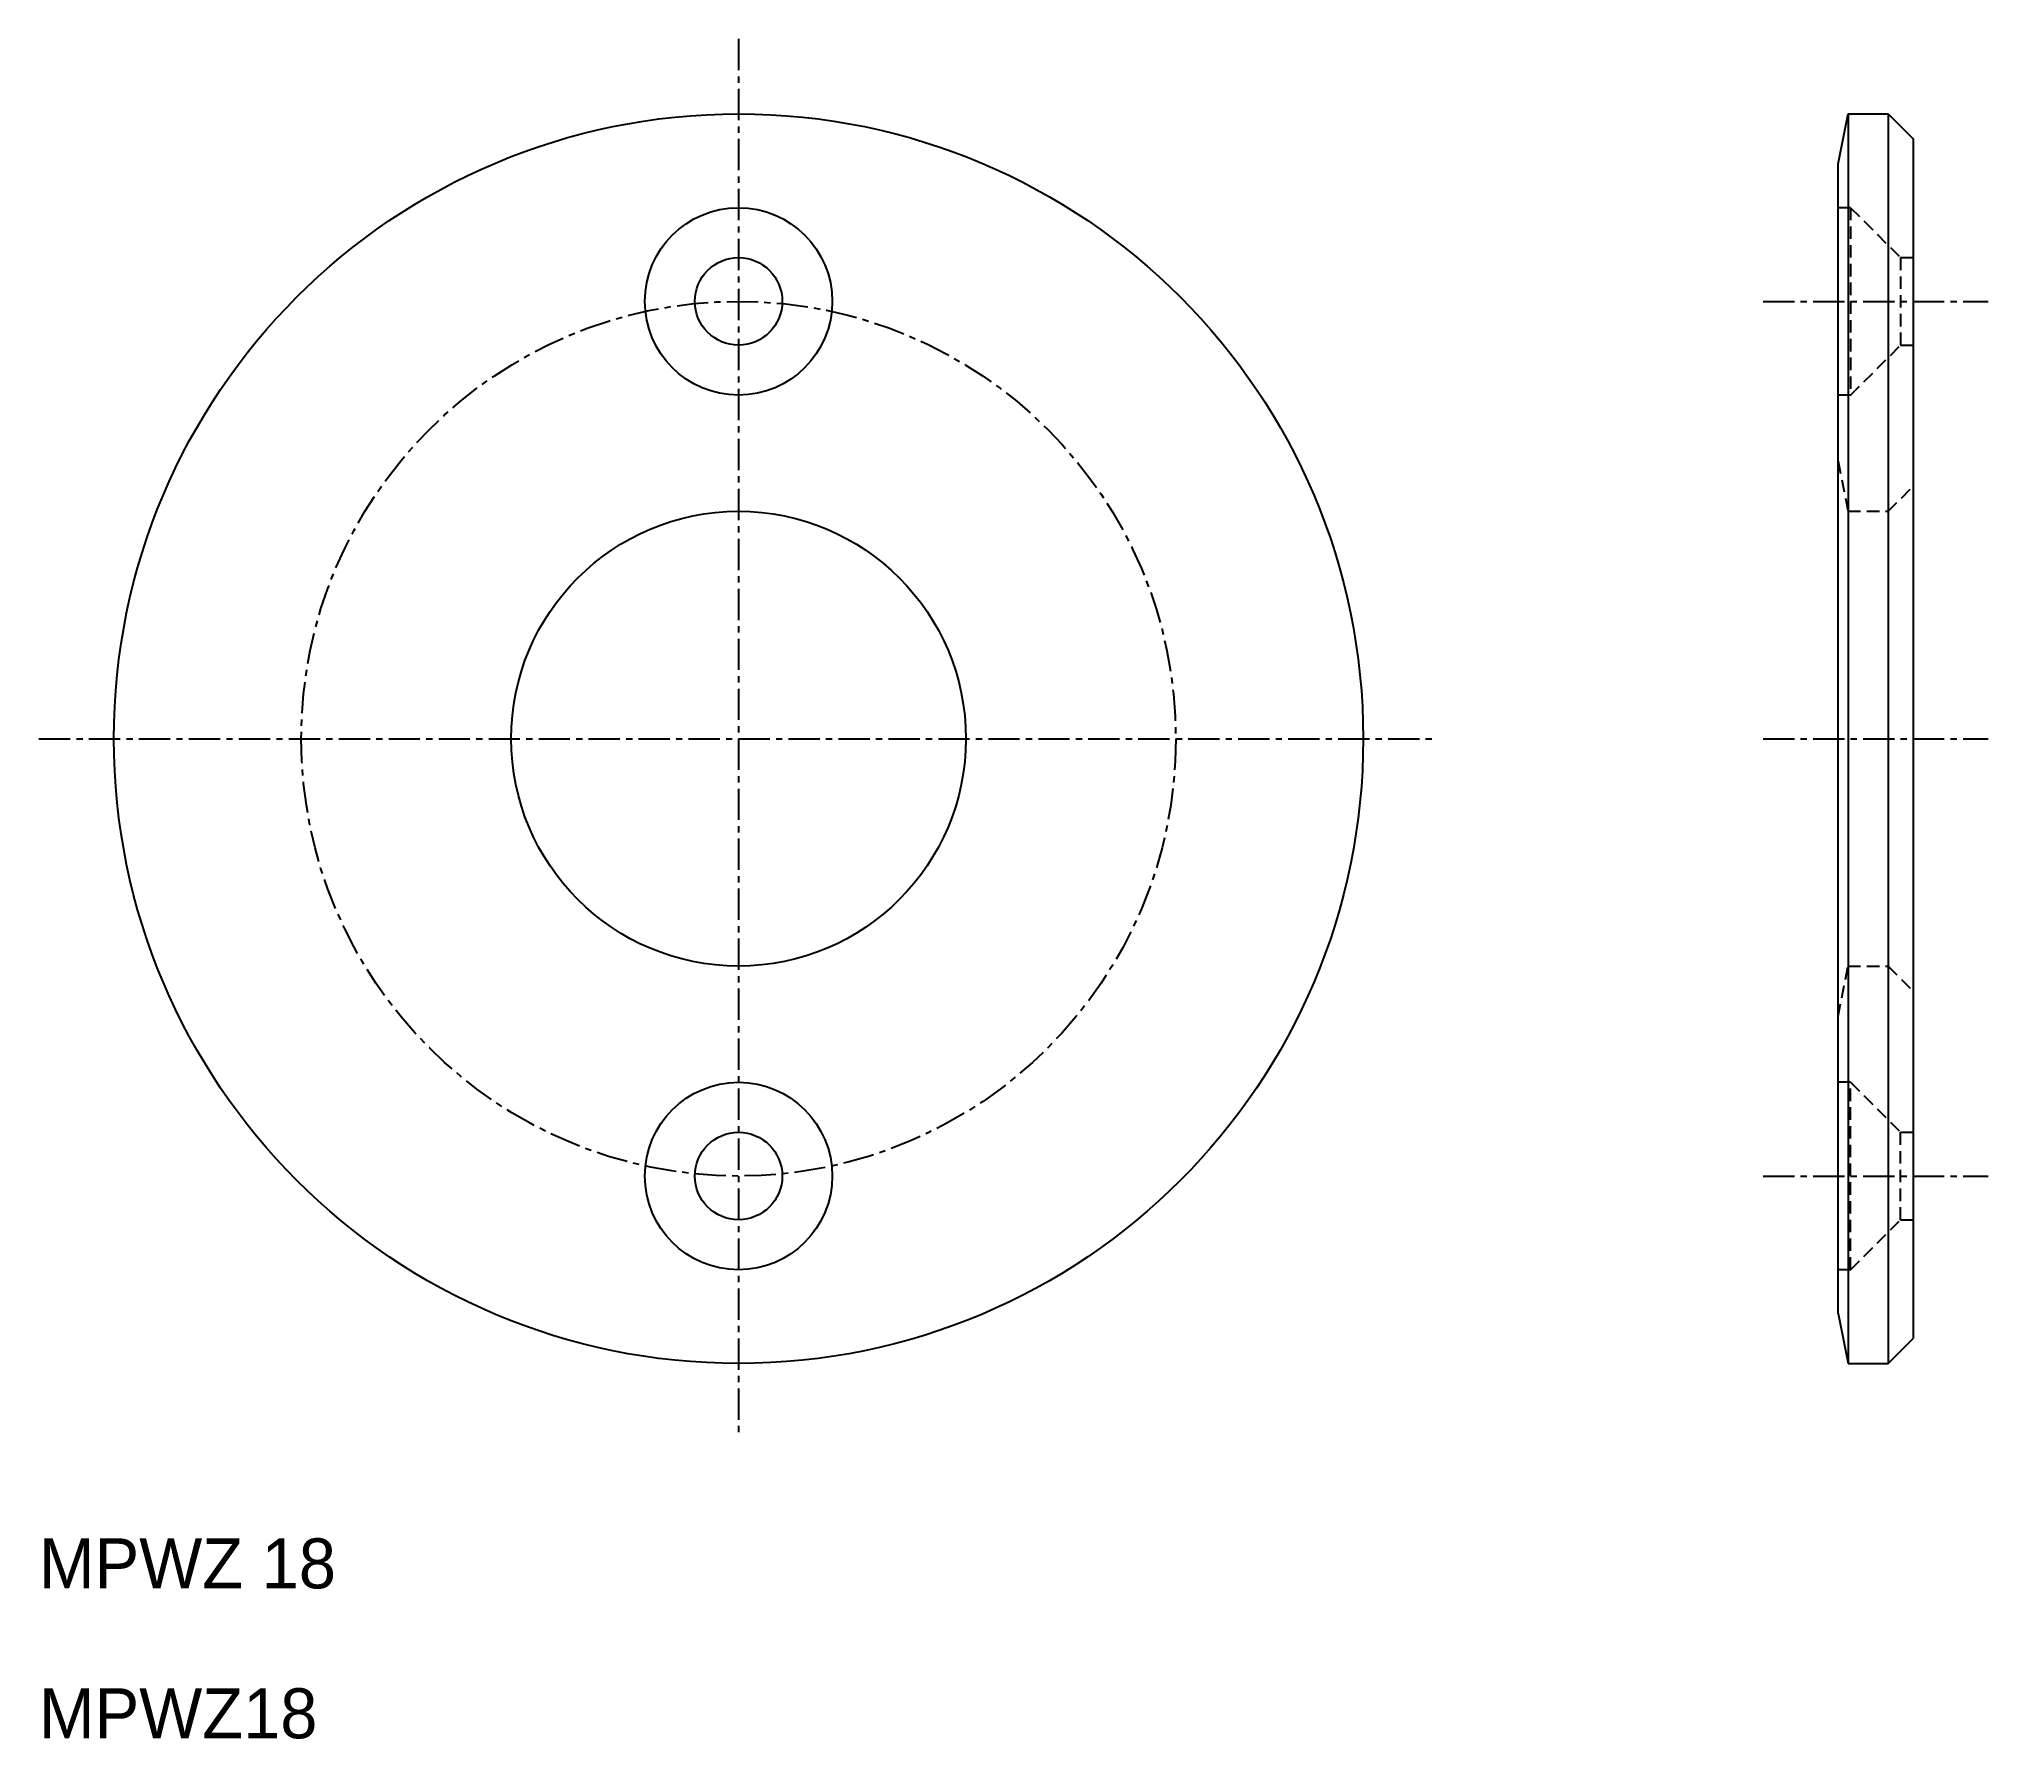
# Model space of a CAD drawing. Extents: x 10 to 88, y 10 to 78.
import ezdxf

# ---------------------------------------------------------------- set-up
doc = ezdxf.new("R2010")
doc.units = 0
doc.linetypes.add('CENTER', pattern=[2, 1.25, -0.25, 0.25, -0.25])
doc.linetypes.add('DASHED', pattern=[0.75, 0.5, -0.25])
doc.layers.get('0').update_dxf_attribs({"linetype": 'CONTINUOUS'})
doc.layers.add('CENTER', color=1, linetype='CENTER')

msp = doc.modelspace()

# ---------------------------------------------------------------- linework, layer by layer
at = {"color": 7, "linetype": 'CONTINUOUS'}
for p, q in [((82.01, 73), (82.41, 75)), ((82.41, 75), (82.41, 25)), ((82.41, 75), (84.01, 75)), ((84.01, 75), (84.01, 25)), ((84.01, 75), (85.01, 74)), ((85.01, 74), (85.01, 26)), ((82.01, 27), (82.01, 73)), ((82.01, 27), (82.41, 25)), ((84.01, 25), (85.01, 26)), ((82.41, 25), (84.01, 25))]:
    msp.add_line(p, q, dxfattribs=at)
at = {"color": 3, "linetype": 'DASHED'}
for p, q in [((82.51, 71.25), (82.01, 71.25)), ((82.51, 71.25), (82.51, 63.75)), ((82.51, 71.25), (84.51, 69.25)), ((84.51, 69.25), (84.51, 65.75)), ((84.51, 69.25), (85.01, 69.25)), ((82.51, 63.75), (84.51, 65.75)), ((84.51, 65.75), (85.01, 65.75)), ((82.51, 63.75), (82.01, 63.75)), ((82.01, 61.1), (82.41, 59.1)), ((84.01, 59.1), (85.01, 60.1)), ((82.41, 59.1), (82.41, 40.9)), ((82.41, 59.1), (84.01, 59.1)), ((84.01, 59.1), (84.01, 40.9)), ((82.01, 38.9), (82.41, 40.9)), ((82.41, 40.9), (84.01, 40.9)), ((84.01, 40.9), (85.01, 39.9)), ((82.51, 36.25), (82.01, 36.25)), ((82.51, 28.75), (82.51, 36.25)), ((82.51, 36.25), (84.51, 34.25)), ((84.51, 30.75), (84.51, 34.25)), ((84.51, 34.25), (85.01, 34.25)), ((82.51, 28.75), (84.51, 30.75)), ((84.51, 30.75), (85.01, 30.75)), ((82.51, 28.75), (82.01, 28.75))]:
    msp.add_line(p, q, dxfattribs=at)
at = {"color": 7, "linetype": 'CONTINUOUS'}
for centre, radius in [((38, 50), 25), ((38, 67.5), 3.75), ((38, 67.5), 1.75), ((38, 50), 9.1), ((38, 32.5), 3.75), ((38, 32.5), 1.75)]:
    msp.add_circle(centre, radius, dxfattribs=at)
at = {"layer": 'CENTER', "color": 1, "linetype": 'CENTER'}
for p, q in [((38, 78), (38, 22)), ((79.01, 67.5), (88.01, 67.5)), ((10, 50), (66, 50)), ((79.01, 50), (88.01, 50)), ((79.01, 32.5), (88.01, 32.5))]:
    msp.add_line(p, q, dxfattribs=at)
msp.add_circle((38, 50), 17.5, dxfattribs=at)

# ---------------------------------------------------------------- texts
at = {"color": 7, "linetype": 'CONTINUOUS'}
for s, p in [('MPWZ 18', (10, 16)), ('MPWZ18', (10, 10))]:
    msp.add_text(s, height=2, dxfattribs=at).set_placement(p)

doc.saveas('drawing.dxf')
